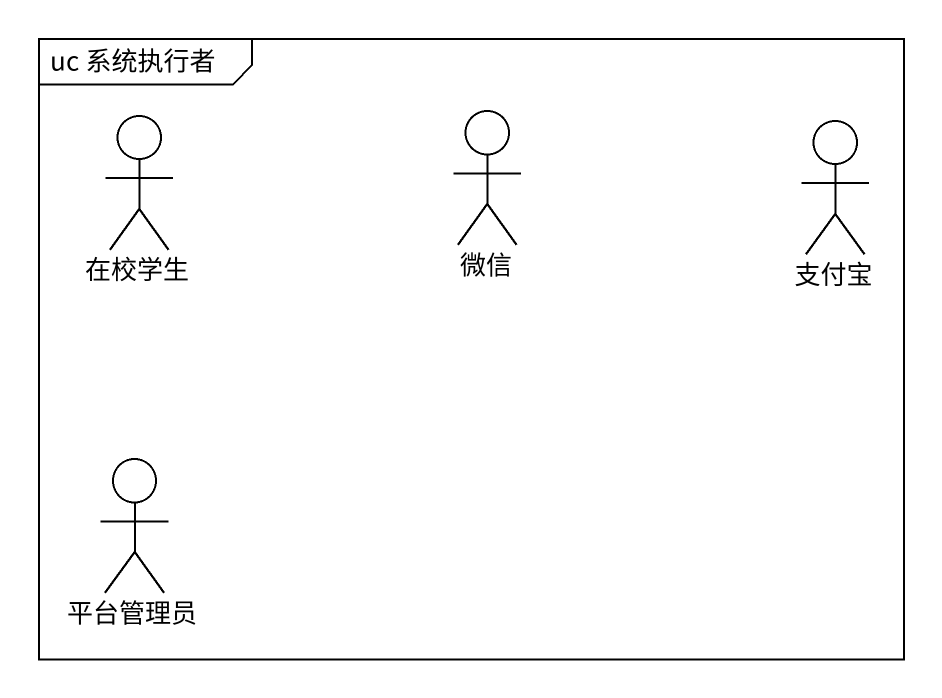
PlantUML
@startuml
mainframe uc 系统执行者
actor 在校学生
actor 微信
actor 支付宝
actor 平台管理员
@enduml
